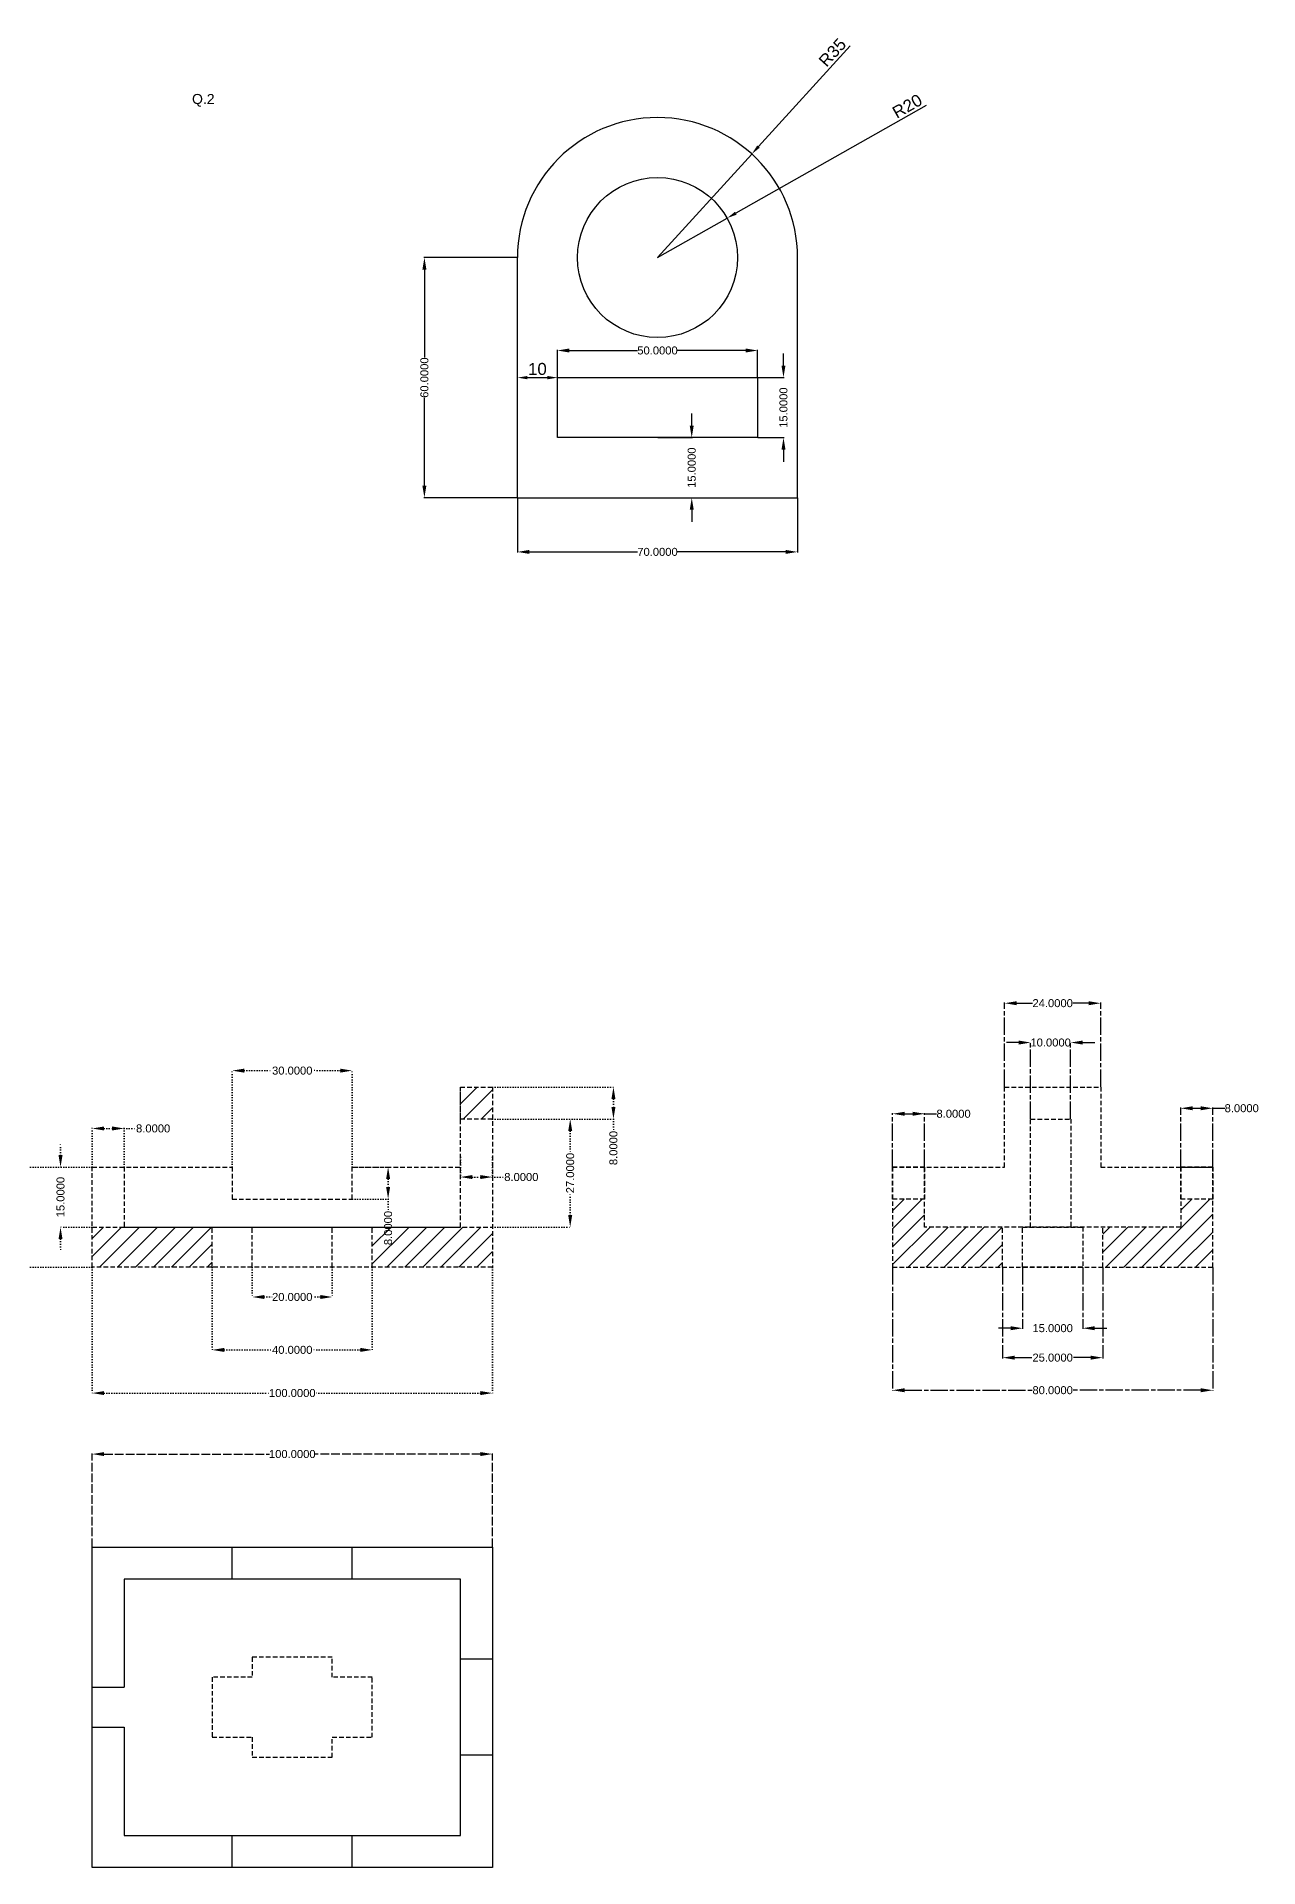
# Model space of a CAD drawing. Header units: millimetres. Extents: x 942 to 2043, y 631 to 1243.
# Drawn here: x 1103.5 to 1408.8, y 631.4 to 1088.9 of the extents above; entities that cross this region are included whole.
import ezdxf

# ---------------------------------------------------------------- set-up
doc = ezdxf.new("R2010")
doc.units = ezdxf.units.MM
doc.header["$LTSCALE"] = 0.18
for name, pattern in [('ACAD_ISO02W100', [15, 12, -3]), ('ACAD_ISO07W100', [3, 0, -3]), ('ACAD_ISO08W100', [36, 24, -3, 6, -3]), ('HIDDEN', [9.525, 6.35, -3.175])]:
    doc.linetypes.add(name, pattern=pattern)
doc.layers.add('Dotted1', color=7, linetype='HIDDEN')
doc.styles.get("Standard").update_dxf_attribs({"font": 'arial.ttf'})
doc.dimstyles.new('ISO-25', dxfattribs={"dimtxt": 3, "dimasz": 2.5, "dimexe": 1.25, "dimexo": 0.625, "dimtad": 1, "dimtxsty": 'Standard', "dimcen": 2.5, "dimclrd": 3, "dimclre": 2, "dimadec": 0, "dimazin": 0, "dimtfac": 1, "dimtmove": 0, "dimatfit": 3, "dimfxl": 1, "dimarcsym": 0})
doc.dimstyles.get("Standard").update_dxf_attribs({"dimtxt": 2, "dimasz": 3, "dimexe": 0.18, "dimexo": 0.0625, "dimgap": 0.09, "dimtad": 0, "dimdec": 4, "dimzin": 0, "dimdsep": 46, "dimtxsty": 'Standard', "dimcen": 0.09, "dimadec": 0, "dimazin": 0, "dimtfac": 1, "dimtdec": 4, "dimtofl": 0, "dimtmove": 0, "dimatfit": 3, "dimfxl": 1, "dimtolj": 1, "dimtzin": 0, "dimarcsym": 0})
pattern_1 = [(45, (1017.39, 531.4317), (-2.245064, 2.245064), [])]

# ---------------------------------------------------------------- blocks, each defined once
blk = doc.blocks.new('*D19')
at = {"color": 0, "lineweight": -2, "transparency": 16777216}
for p, q in [((1223.59, 1033.69), (1200.23, 1033.69)), ((1200.41, 1030.69), (1200.41, 1008.71)), ((1200.41, 976.69), (1200.41, 998.67)), ((1223.59, 973.69), (1200.23, 973.69))]:
    blk.add_line(p, q, dxfattribs=at)
at = {"color": 0, "transparency": 16777216}
for points in [[(1199.91, 1030.69), (1200.91, 1030.69), (1200.41, 1033.69)], [(1199.91, 976.69), (1200.91, 976.69), (1200.41, 973.69)]]:
    blk.add_solid(points, dxfattribs=at)
at = {"layer": 'Defpoints', "color": 0, "transparency": 16777216}
for p in [(1200.41, 1033.69), (1223.65, 1033.69), (1223.65, 973.69)]:
    blk.add_point(p, dxfattribs=at)
at = {"color": 0, "transparency": 16777216, "insert": (1200.41, 1003.69), "char_height": 2, "attachment_point": 5, "rotation": 90}
blk.add_mtext('\\A1;60.0000', dxfattribs=at)
blk = doc.blocks.new('*D20')
at = {"color": 0, "lineweight": -2, "transparency": 16777216}
for p, q in [((1233.65, 1003.75), (1233.65, 1010.65)), ((1236.65, 1010.47), (1253.64, 1010.47)), ((1280.65, 1010.47), (1263.67, 1010.47)), ((1283.65, 1003.75), (1283.65, 1010.65))]:
    blk.add_line(p, q, dxfattribs=at)
at = {"color": 0, "transparency": 16777216}
for points in [[(1236.65, 1010.97), (1236.65, 1009.97), (1233.65, 1010.47)], [(1280.65, 1010.97), (1280.65, 1009.97), (1283.65, 1010.47)]]:
    blk.add_solid(points, dxfattribs=at)
at = {"layer": 'Defpoints', "color": 0, "transparency": 16777216}
for p in [(1283.65, 1010.47), (1233.65, 1003.69), (1283.65, 1003.69)]:
    blk.add_point(p, dxfattribs=at)
at = {"color": 0, "transparency": 16777216, "insert": (1258.65, 1010.47), "char_height": 2, "attachment_point": 5}
blk.add_mtext('\\A1;50.0000', dxfattribs=at)
blk = doc.blocks.new('*D21')
at = {"color": 0, "lineweight": -2, "transparency": 16777216}
for p, q in [((1290.13, 1006.69), (1290.13, 1009.69)), ((1283.72, 1003.69), (1290.31, 1003.69)), ((1283.72, 988.69), (1290.31, 988.69)), ((1290.13, 985.69), (1290.13, 982.69))]:
    blk.add_line(p, q, dxfattribs=at)
at = {"color": 0, "transparency": 16777216}
for points in [[(1289.63, 1006.69), (1290.63, 1006.69), (1290.13, 1003.69)], [(1289.63, 985.69), (1290.63, 985.69), (1290.13, 988.69)]]:
    blk.add_solid(points, dxfattribs=at)
at = {"layer": 'Defpoints', "color": 0, "transparency": 16777216}
for p in [(1283.65, 1003.69), (1290.13, 1003.69), (1283.65, 988.69)]:
    blk.add_point(p, dxfattribs=at)
at = {"color": 0, "transparency": 16777216, "insert": (1290.13, 996.19), "char_height": 2, "attachment_point": 5, "rotation": 90}
blk.add_mtext('\\A1;15.0000', dxfattribs=at)
blk = doc.blocks.new('*D22')
at = {"color": 0, "lineweight": -2, "transparency": 16777216}
for p, q in [((1223.65, 973.63), (1223.65, 959.96)), ((1293.65, 973.63), (1293.65, 959.96)), ((1226.65, 960.14), (1253.65, 960.14)), ((1290.65, 960.14), (1263.66, 960.14))]:
    blk.add_line(p, q, dxfattribs=at)
at = {"color": 0, "transparency": 16777216}
for points in [[(1226.65, 960.64), (1226.65, 959.64), (1223.65, 960.14)], [(1290.65, 960.64), (1290.65, 959.64), (1293.65, 960.14)]]:
    blk.add_solid(points, dxfattribs=at)
at = {"layer": 'Defpoints', "color": 0, "transparency": 16777216}
for p in [(1223.65, 973.69), (1293.65, 973.69), (1293.65, 960.14)]:
    blk.add_point(p, dxfattribs=at)
at = {"color": 0, "transparency": 16777216, "insert": (1258.65, 960.14), "char_height": 2, "attachment_point": 5}
blk.add_mtext('\\A1;70.0000', dxfattribs=at)
blk = doc.blocks.new('*D23')
at = {"color": 0, "lineweight": -2, "transparency": 16777216}
for p, q in [((1267.21, 991.69), (1267.21, 994.69)), ((1258.72, 988.69), (1267.39, 988.69)), ((1258.72, 973.69), (1267.39, 973.69)), ((1267.21, 970.69), (1267.21, 967.69))]:
    blk.add_line(p, q, dxfattribs=at)
at = {"color": 0, "transparency": 16777216}
for points in [[(1266.71, 991.69), (1267.71, 991.69), (1267.21, 988.69)], [(1266.71, 970.69), (1267.71, 970.69), (1267.21, 973.69)]]:
    blk.add_solid(points, dxfattribs=at)
at = {"layer": 'Defpoints', "color": 0, "transparency": 16777216}
for p in [(1258.65, 988.69), (1258.65, 973.69), (1267.21, 973.69)]:
    blk.add_point(p, dxfattribs=at)
at = {"color": 0, "transparency": 16777216, "insert": (1267.21, 981.19), "char_height": 2, "attachment_point": 5, "rotation": 90}
blk.add_mtext('\\A1;15.0000', dxfattribs=at)
blk = doc.blocks.new('*D24')
at = {"color": 2, "linetype": 'ACAD_ISO07W100', "lineweight": -2, "transparency": 16777216}
for p, q in [((1223.65, 1004.31), (1223.65, 1004.94)), ((1233.65, 1004.31), (1233.65, 1004.94))]:
    blk.add_line(p, q, dxfattribs=at)
at = {"color": 3, "linetype": 'Continuous', "lineweight": -2, "transparency": 16777216}
blk.add_line((1226.15, 1003.69), (1231.15, 1003.69), dxfattribs=at)
at = {"color": 3, "transparency": 16777216}
for points in [[(1226.15, 1004.1), (1226.15, 1003.27), (1223.65, 1003.69)], [(1231.15, 1004.1), (1231.15, 1003.27), (1233.65, 1003.69)]]:
    blk.add_solid(points, dxfattribs=at)
at = {"layer": 'Defpoints', "color": 0, "transparency": 16777216}
for p in [(1223.65, 1003.69), (1233.65, 1003.69), (1233.65, 1003.69)]:
    blk.add_point(p, dxfattribs=at)
at = {"color": 0, "transparency": 16777216, "insert": (1228.65, 1005.84), "char_height": 3, "attachment_point": 5}
blk.add_mtext('10', dxfattribs=at)
blk = doc.blocks.new('*D25')
at = {"color": 3, "linetype": 'Continuous', "lineweight": -2, "transparency": 16777216}
for p, q in [((1325.78, 1071.73), (1278.23, 1044.78)), ((1258.65, 1033.69), (1276.05, 1043.55))]:
    blk.add_line(p, q, dxfattribs=at)
at = {"color": 3, "transparency": 16777216}
blk.add_solid([(1278.02, 1045.14), (1278.43, 1044.42), (1276.05, 1043.55)], dxfattribs=at)
at = {"layer": 'Defpoints', "color": 0, "transparency": 16777216}
for p in [(1276.05, 1043.55), (1258.65, 1033.69)]:
    blk.add_point(p, dxfattribs=at)
at = {"color": 0, "transparency": 16777216, "insert": (1321.06, 1071.53), "char_height": 3, "attachment_point": 5, "rotation": 29.5408}
blk.add_mtext('R20', dxfattribs=at)
blk = doc.blocks.new('*D18')
at = {"color": 3, "linetype": 'Continuous', "lineweight": -2, "transparency": 16777216}
for p, q in [((1306.8, 1086.61), (1283.89, 1061.42)), ((1258.65, 1033.69), (1282.21, 1059.57))]:
    blk.add_line(p, q, dxfattribs=at)
at = {"color": 3, "transparency": 16777216}
blk.add_solid([(1283.58, 1061.7), (1284.2, 1061.14), (1282.21, 1059.57)], dxfattribs=at)
at = {"layer": 'Defpoints', "color": 0, "transparency": 16777216}
for p in [(1282.21, 1059.57), (1258.65, 1033.69)]:
    blk.add_point(p, dxfattribs=at)
at = {"color": 0, "transparency": 16777216, "insert": (1302.37, 1084.94), "char_height": 3, "attachment_point": 5, "rotation": 47.6995}
blk.add_mtext('R35', dxfattribs=at)
blk = doc.blocks.new('*D46')
at = {"layer": 'Defpoints', "color": 0, "linetype": 'ACAD_ISO07W100', "transparency": 16777216}
for p in [(1117.39, 781.43), (1217.39, 781.43), (1217.39, 749.95)]:
    blk.add_point(p, dxfattribs=at)
at = {"layer": 'Dotted1', "color": 0, "linetype": 'ACAD_ISO07W100', "lineweight": -2, "transparency": 16777216}
for p, q in [((1117.39, 781.37), (1117.39, 749.77)), ((1217.39, 781.37), (1217.39, 749.77)), ((1120.39, 749.95), (1161.69, 749.95)), ((1214.39, 749.95), (1173.09, 749.95))]:
    blk.add_line(p, q, dxfattribs=at)
at = {"layer": 'Dotted1', "color": 0, "linetype": 'ACAD_ISO07W100', "transparency": 16777216}
for points in [[(1120.39, 750.45), (1120.39, 749.45), (1117.39, 749.95)], [(1214.39, 750.45), (1214.39, 749.45), (1217.39, 749.95)]]:
    blk.add_solid(points, dxfattribs=at)
at = {"layer": 'Dotted1', "color": 0, "linetype": 'ACAD_ISO07W100', "transparency": 16777216, "insert": (1167.39, 749.95), "char_height": 2, "attachment_point": 5}
blk.add_mtext('\\A1;100.0000', dxfattribs=at)
blk = doc.blocks.new('*D47')
at = {"layer": 'Defpoints', "color": 0, "linetype": 'ACAD_ISO07W100', "transparency": 16777216}
for p in [(1090.95, 806.43), (1117.39, 806.43), (1117.39, 781.43)]:
    blk.add_point(p, dxfattribs=at)
at = {"layer": 'Dotted1', "color": 0, "linetype": 'ACAD_ISO07W100', "lineweight": -2, "transparency": 16777216}
for p, q in [((1117.33, 806.43), (1090.77, 806.43)), ((1090.95, 803.43), (1090.95, 798.96)), ((1090.95, 784.43), (1090.95, 788.9)), ((1117.33, 781.43), (1090.77, 781.43))]:
    blk.add_line(p, q, dxfattribs=at)
at = {"layer": 'Dotted1', "color": 0, "linetype": 'ACAD_ISO07W100', "transparency": 16777216}
for points in [[(1090.45, 803.43), (1091.45, 803.43), (1090.95, 806.43)], [(1090.45, 784.43), (1091.45, 784.43), (1090.95, 781.43)]]:
    blk.add_solid(points, dxfattribs=at)
at = {"layer": 'Dotted1', "color": 0, "linetype": 'ACAD_ISO07W100', "lineweight": 35, "transparency": 16777216, "insert": (1090.95, 793.93), "char_height": 2, "attachment_point": 5, "rotation": 90}
blk.add_mtext('\\A1;25.0000', dxfattribs=at)
blk = doc.blocks.new('*D48')
at = {"layer": 'Defpoints', "color": 0, "linetype": 'ACAD_ISO07W100', "transparency": 16777216}
for p in [(1117.39, 806.43), (1109.49, 791.43), (1117.39, 791.43)]:
    blk.add_point(p, dxfattribs=at)
at = {"layer": 'Dotted1', "color": 0, "linetype": 'ACAD_ISO07W100', "lineweight": -2, "transparency": 16777216}
for p, q in [((1109.49, 809.43), (1109.49, 812.43)), ((1117.33, 806.43), (1109.31, 806.43)), ((1117.33, 791.43), (1109.31, 791.43)), ((1109.49, 788.43), (1109.49, 785.43))]:
    blk.add_line(p, q, dxfattribs=at)
at = {"layer": 'Dotted1', "color": 0, "linetype": 'ACAD_ISO07W100', "transparency": 16777216}
for points in [[(1108.99, 809.43), (1109.99, 809.43), (1109.49, 806.43)], [(1108.99, 788.43), (1109.99, 788.43), (1109.49, 791.43)]]:
    blk.add_solid(points, dxfattribs=at)
at = {"layer": 'Dotted1', "color": 0, "linetype": 'ACAD_ISO07W100', "lineweight": 35, "transparency": 16777216, "insert": (1109.49, 798.93), "char_height": 2, "attachment_point": 5, "rotation": 90}
blk.add_mtext('\\A1;15.0000', dxfattribs=at)
blk = doc.blocks.new('*D49')
at = {"layer": 'Defpoints', "color": 0, "linetype": 'ACAD_ISO07W100', "transparency": 16777216}
for p in [(1125.39, 816.07), (1117.39, 806.43), (1125.39, 806.43)]:
    blk.add_point(p, dxfattribs=at)
at = {"layer": 'Dotted1', "color": 0, "linetype": 'ACAD_ISO07W100', "lineweight": -2, "transparency": 16777216}
for p, q in [((1117.39, 806.49), (1117.39, 816.25)), ((1120.39, 816.07), (1122.39, 816.07)), ((1125.39, 806.49), (1125.39, 816.25)), ((1125.39, 816.07), (1128.39, 816.07))]:
    blk.add_line(p, q, dxfattribs=at)
at = {"layer": 'Dotted1', "color": 0, "linetype": 'ACAD_ISO07W100', "transparency": 16777216}
for points in [[(1120.39, 816.57), (1120.39, 815.57), (1117.39, 816.07)], [(1122.39, 816.57), (1122.39, 815.57), (1125.39, 816.07)]]:
    blk.add_solid(points, dxfattribs=at)
at = {"layer": 'Dotted1', "color": 0, "linetype": 'ACAD_ISO07W100', "lineweight": 35, "transparency": 16777216, "insert": (1132.63, 816.07), "char_height": 2, "attachment_point": 5}
blk.add_mtext('\\A1;8.0000', dxfattribs=at)
blk = doc.blocks.new('*D50')
at = {"layer": 'Defpoints', "color": 0, "linetype": 'ACAD_ISO07W100', "transparency": 16777216}
for p in [(1147.39, 781.43), (1187.39, 781.43), (1187.39, 760.74)]:
    blk.add_point(p, dxfattribs=at)
at = {"layer": 'Dotted1', "color": 0, "linetype": 'ACAD_ISO07W100', "lineweight": -2, "transparency": 16777216}
for p, q in [((1147.39, 781.37), (1147.39, 760.56)), ((1187.39, 781.37), (1187.39, 760.56)), ((1150.39, 760.74), (1162.33, 760.74)), ((1184.39, 760.74), (1172.45, 760.74))]:
    blk.add_line(p, q, dxfattribs=at)
at = {"layer": 'Dotted1', "color": 0, "linetype": 'ACAD_ISO07W100', "transparency": 16777216}
for points in [[(1150.39, 761.24), (1150.39, 760.24), (1147.39, 760.74)], [(1184.39, 761.24), (1184.39, 760.24), (1187.39, 760.74)]]:
    blk.add_solid(points, dxfattribs=at)
at = {"layer": 'Dotted1', "color": 0, "linetype": 'ACAD_ISO07W100', "lineweight": 35, "transparency": 16777216, "insert": (1167.39, 760.74), "char_height": 2, "attachment_point": 5}
blk.add_mtext('\\A1;40.0000', dxfattribs=at)
blk = doc.blocks.new('*D51')
at = {"layer": 'Defpoints', "color": 0, "linetype": 'ACAD_ISO07W100', "transparency": 16777216}
for p in [(1157.39, 781.43), (1177.39, 781.43), (1177.39, 773.96)]:
    blk.add_point(p, dxfattribs=at)
at = {"layer": 'Dotted1', "color": 0, "linetype": 'ACAD_ISO07W100', "lineweight": -2, "transparency": 16777216}
for p, q in [((1157.39, 781.37), (1157.39, 773.78)), ((1177.39, 781.37), (1177.39, 773.78)), ((1160.39, 773.96), (1162.36, 773.96)), ((1174.39, 773.96), (1172.42, 773.96))]:
    blk.add_line(p, q, dxfattribs=at)
at = {"layer": 'Dotted1', "color": 0, "linetype": 'ACAD_ISO07W100', "transparency": 16777216}
for points in [[(1160.39, 774.46), (1160.39, 773.46), (1157.39, 773.96)], [(1174.39, 774.46), (1174.39, 773.46), (1177.39, 773.96)]]:
    blk.add_solid(points, dxfattribs=at)
at = {"layer": 'Dotted1', "color": 0, "linetype": 'ACAD_ISO07W100', "lineweight": 35, "transparency": 16777216, "insert": (1167.39, 773.96), "char_height": 2, "attachment_point": 5}
blk.add_mtext('\\A1;20.0000', dxfattribs=at)
blk = doc.blocks.new('*D52')
at = {"layer": 'Defpoints', "color": 0, "linetype": 'ACAD_ISO07W100', "transparency": 16777216}
for p in [(1182.39, 830.52), (1152.39, 806.43), (1182.39, 806.43)]:
    blk.add_point(p, dxfattribs=at)
at = {"layer": 'Dotted1', "color": 0, "linetype": 'ACAD_ISO07W100', "lineweight": -2, "transparency": 16777216}
for p, q in [((1152.39, 806.49), (1152.39, 830.7)), ((1155.39, 830.52), (1162.38, 830.52)), ((1179.39, 830.52), (1172.4, 830.52)), ((1182.39, 806.49), (1182.39, 830.7))]:
    blk.add_line(p, q, dxfattribs=at)
at = {"layer": 'Dotted1', "color": 0, "linetype": 'ACAD_ISO07W100', "transparency": 16777216}
for points in [[(1155.39, 831.02), (1155.39, 830.02), (1152.39, 830.52)], [(1179.39, 831.02), (1179.39, 830.02), (1182.39, 830.52)]]:
    blk.add_solid(points, dxfattribs=at)
at = {"layer": 'Dotted1', "color": 0, "linetype": 'ACAD_ISO07W100', "lineweight": 35, "transparency": 16777216, "insert": (1167.39, 830.52), "char_height": 2, "attachment_point": 5}
blk.add_mtext('\\A1;30.0000', dxfattribs=at)
blk = doc.blocks.new('*D53')
at = {"layer": 'Defpoints', "color": 0, "linetype": 'ACAD_ISO07W100', "transparency": 16777216}
for p in [(1209.39, 808.93), (1217.39, 808.93), (1217.39, 803.93)]:
    blk.add_point(p, dxfattribs=at)
at = {"layer": 'Dotted1', "color": 0, "linetype": 'ACAD_ISO07W100', "lineweight": -2, "transparency": 16777216}
for p, q in [((1209.39, 808.87), (1209.39, 803.75)), ((1217.39, 808.87), (1217.39, 803.75)), ((1212.39, 803.93), (1214.39, 803.93)), ((1217.39, 803.93), (1220.39, 803.93))]:
    blk.add_line(p, q, dxfattribs=at)
at = {"layer": 'Dotted1', "color": 0, "linetype": 'ACAD_ISO07W100', "transparency": 16777216}
for points in [[(1212.39, 804.43), (1212.39, 803.43), (1209.39, 803.93)], [(1214.39, 804.43), (1214.39, 803.43), (1217.39, 803.93)]]:
    blk.add_solid(points, dxfattribs=at)
at = {"layer": 'Dotted1', "color": 0, "linetype": 'ACAD_ISO07W100', "lineweight": 35, "transparency": 16777216, "insert": (1224.63, 803.93), "char_height": 2, "attachment_point": 5}
blk.add_mtext('\\A1;8.0000', dxfattribs=at)
blk = doc.blocks.new('*D54')
at = {"layer": 'Defpoints', "color": 0, "linetype": 'ACAD_ISO07W100', "transparency": 16777216}
for p in [(1182.39, 806.43), (1182.39, 798.43), (1191.34, 798.43)]:
    blk.add_point(p, dxfattribs=at)
at = {"layer": 'Dotted1', "color": 0, "linetype": 'ACAD_ISO07W100', "lineweight": -2, "transparency": 16777216}
for p, q in [((1182.45, 806.43), (1191.52, 806.43)), ((1191.34, 803.43), (1191.34, 801.43)), ((1182.45, 798.43), (1191.52, 798.43)), ((1191.34, 798.43), (1191.34, 795.43))]:
    blk.add_line(p, q, dxfattribs=at)
at = {"layer": 'Dotted1', "color": 0, "linetype": 'ACAD_ISO07W100', "transparency": 16777216}
for points in [[(1190.84, 803.43), (1191.84, 803.43), (1191.34, 806.43)], [(1190.84, 801.43), (1191.84, 801.43), (1191.34, 798.43)]]:
    blk.add_solid(points, dxfattribs=at)
at = {"layer": 'Dotted1', "color": 0, "linetype": 'ACAD_ISO07W100', "lineweight": 35, "transparency": 16777216, "insert": (1191.34, 791.19), "char_height": 2, "attachment_point": 5, "rotation": 90}
blk.add_mtext('\\A1;8.0000', dxfattribs=at)
blk = doc.blocks.new('*D55')
at = {"layer": 'Defpoints', "color": 0, "linetype": 'ACAD_ISO07W100', "transparency": 16777216}
for p in [(1217.39, 818.43), (1217.39, 791.43), (1236.84, 791.43)]:
    blk.add_point(p, dxfattribs=at)
at = {"layer": 'Dotted1', "color": 0, "linetype": 'ACAD_ISO07W100', "lineweight": -2, "transparency": 16777216}
for p, q in [((1217.45, 818.43), (1237.02, 818.43)), ((1236.84, 815.43), (1236.84, 809.96)), ((1236.84, 794.43), (1236.84, 799.9)), ((1217.45, 791.43), (1237.02, 791.43))]:
    blk.add_line(p, q, dxfattribs=at)
at = {"layer": 'Dotted1', "color": 0, "linetype": 'ACAD_ISO07W100', "transparency": 16777216}
for points in [[(1236.34, 815.43), (1237.34, 815.43), (1236.84, 818.43)], [(1236.34, 794.43), (1237.34, 794.43), (1236.84, 791.43)]]:
    blk.add_solid(points, dxfattribs=at)
at = {"layer": 'Dotted1', "color": 0, "linetype": 'ACAD_ISO07W100', "lineweight": 35, "transparency": 16777216, "insert": (1236.84, 804.93), "char_height": 2, "attachment_point": 5, "rotation": 90}
blk.add_mtext('\\A1;27.0000', dxfattribs=at)
blk = doc.blocks.new('*D56')
at = {"layer": 'Defpoints', "color": 0, "linetype": 'ACAD_ISO07W100', "transparency": 16777216}
for p in [(1217.39, 826.43), (1217.39, 818.43), (1247.64, 818.43)]:
    blk.add_point(p, dxfattribs=at)
at = {"layer": 'Dotted1', "color": 0, "linetype": 'ACAD_ISO07W100', "lineweight": -2, "transparency": 16777216}
for p, q in [((1217.45, 826.43), (1247.82, 826.43)), ((1247.64, 823.43), (1247.64, 821.43)), ((1217.45, 818.43), (1247.82, 818.43)), ((1247.64, 818.43), (1247.64, 815.43))]:
    blk.add_line(p, q, dxfattribs=at)
at = {"layer": 'Dotted1', "color": 0, "linetype": 'ACAD_ISO07W100', "transparency": 16777216}
for points in [[(1247.14, 823.43), (1248.14, 823.43), (1247.64, 826.43)], [(1247.14, 821.43), (1248.14, 821.43), (1247.64, 818.43)]]:
    blk.add_solid(points, dxfattribs=at)
at = {"layer": 'Dotted1', "color": 0, "linetype": 'ACAD_ISO07W100', "lineweight": 35, "transparency": 16777216, "insert": (1247.64, 811.19), "char_height": 2, "attachment_point": 5, "rotation": 90}
blk.add_mtext('\\A1;8.0000', dxfattribs=at)
blk = doc.blocks.new('*D57')
at = {"layer": 'Defpoints', "color": 0, "linetype": 'ACAD_ISO08W100', "transparency": 16777216}
for p in [(1317.39, 781.43), (1397.39, 781.43), (1397.39, 750.66)]:
    blk.add_point(p, dxfattribs=at)
at = {"layer": 'Dotted1', "color": 0, "linetype": 'ACAD_ISO08W100', "lineweight": -2, "transparency": 16777216}
for p, q in [((1317.39, 781.37), (1317.39, 750.48)), ((1397.39, 781.37), (1397.39, 750.48)), ((1320.39, 750.66), (1352.37, 750.66)), ((1394.39, 750.66), (1362.41, 750.66))]:
    blk.add_line(p, q, dxfattribs=at)
at = {"layer": 'Dotted1', "color": 0, "linetype": 'ACAD_ISO08W100', "transparency": 16777216}
for points in [[(1320.39, 751.16), (1320.39, 750.16), (1317.39, 750.66)], [(1394.39, 751.16), (1394.39, 750.16), (1397.39, 750.66)]]:
    blk.add_solid(points, dxfattribs=at)
at = {"layer": 'Dotted1', "color": 0, "linetype": 'ACAD_ISO08W100', "lineweight": 35, "transparency": 16777216, "insert": (1357.39, 750.66), "char_height": 2, "attachment_point": 5}
blk.add_mtext('\\A1;80.0000', dxfattribs=at)
blk = doc.blocks.new('*D58')
at = {"layer": 'Defpoints', "color": 0, "linetype": 'ACAD_ISO08W100', "transparency": 16777216}
for p in [(1344.89, 781.43), (1369.89, 781.43), (1369.89, 758.8)]:
    blk.add_point(p, dxfattribs=at)
at = {"layer": 'Dotted1', "color": 0, "linetype": 'ACAD_ISO08W100', "lineweight": -2, "transparency": 16777216}
for p, q in [((1344.89, 781.37), (1344.89, 758.62)), ((1369.89, 781.37), (1369.89, 758.62)), ((1347.89, 758.8), (1352.36, 758.8)), ((1366.89, 758.8), (1362.42, 758.8))]:
    blk.add_line(p, q, dxfattribs=at)
at = {"layer": 'Dotted1', "color": 0, "linetype": 'ACAD_ISO08W100', "transparency": 16777216}
for points in [[(1347.89, 759.3), (1347.89, 758.3), (1344.89, 758.8)], [(1366.89, 759.3), (1366.89, 758.3), (1369.89, 758.8)]]:
    blk.add_solid(points, dxfattribs=at)
at = {"layer": 'Dotted1', "color": 0, "linetype": 'ACAD_ISO08W100', "lineweight": 35, "transparency": 16777216, "insert": (1357.39, 758.8), "char_height": 2, "attachment_point": 5}
blk.add_mtext('\\A1;25.0000', dxfattribs=at)
blk = doc.blocks.new('*D59')
at = {"layer": 'Defpoints', "color": 0, "linetype": 'ACAD_ISO08W100', "transparency": 16777216}
for p in [(1349.89, 781.43), (1364.89, 781.43), (1364.89, 766.16)]:
    blk.add_point(p, dxfattribs=at)
at = {"layer": 'Dotted1', "color": 0, "linetype": 'ACAD_ISO08W100', "lineweight": -2, "transparency": 16777216}
for p, q in [((1349.89, 781.37), (1349.89, 765.98)), ((1364.89, 781.37), (1364.89, 765.98)), ((1346.89, 766.16), (1343.89, 766.16)), ((1367.89, 766.16), (1370.89, 766.16))]:
    blk.add_line(p, q, dxfattribs=at)
at = {"layer": 'Dotted1', "color": 0, "linetype": 'ACAD_ISO08W100', "transparency": 16777216}
for points in [[(1346.89, 766.66), (1346.89, 765.66), (1349.89, 766.16)], [(1367.89, 766.66), (1367.89, 765.66), (1364.89, 766.16)]]:
    blk.add_solid(points, dxfattribs=at)
at = {"layer": 'Dotted1', "color": 0, "linetype": 'ACAD_ISO08W100', "lineweight": 35, "transparency": 16777216, "insert": (1357.39, 766.16), "char_height": 2, "attachment_point": 5}
blk.add_mtext('\\A1;15.0000', dxfattribs=at)
blk = doc.blocks.new('*D60')
at = {"layer": 'Defpoints', "color": 0, "linetype": 'ACAD_ISO08W100', "transparency": 16777216}
for p in [(1325.39, 819.74), (1317.39, 806.43), (1325.39, 806.43)]:
    blk.add_point(p, dxfattribs=at)
at = {"layer": 'Dotted1', "color": 0, "linetype": 'ACAD_ISO08W100', "lineweight": -2, "transparency": 16777216}
for p, q in [((1317.39, 806.49), (1317.39, 819.92)), ((1320.39, 819.74), (1322.39, 819.74)), ((1325.39, 806.49), (1325.39, 819.92)), ((1325.39, 819.74), (1328.39, 819.74))]:
    blk.add_line(p, q, dxfattribs=at)
at = {"layer": 'Dotted1', "color": 0, "linetype": 'ACAD_ISO08W100', "transparency": 16777216}
for points in [[(1320.39, 820.24), (1320.39, 819.24), (1317.39, 819.74)], [(1322.39, 820.24), (1322.39, 819.24), (1325.39, 819.74)]]:
    blk.add_solid(points, dxfattribs=at)
at = {"layer": 'Dotted1', "color": 0, "linetype": 'ACAD_ISO08W100', "lineweight": 35, "transparency": 16777216, "insert": (1332.63, 819.74), "char_height": 2, "attachment_point": 5}
blk.add_mtext('\\A1;8.0000', dxfattribs=at)
blk = doc.blocks.new('*D61')
at = {"layer": 'Defpoints', "color": 0, "linetype": 'ACAD_ISO08W100', "transparency": 16777216}
for p in [(1397.39, 821.12), (1389.39, 806.43), (1397.39, 806.43)]:
    blk.add_point(p, dxfattribs=at)
at = {"layer": 'Dotted1', "color": 0, "linetype": 'ACAD_ISO08W100', "lineweight": -2, "transparency": 16777216}
for p, q in [((1389.39, 806.49), (1389.39, 821.3)), ((1392.39, 821.12), (1394.39, 821.12)), ((1397.39, 806.49), (1397.39, 821.3)), ((1397.39, 821.12), (1400.39, 821.12))]:
    blk.add_line(p, q, dxfattribs=at)
at = {"layer": 'Dotted1', "color": 0, "linetype": 'ACAD_ISO08W100', "transparency": 16777216}
for points in [[(1392.39, 821.62), (1392.39, 820.62), (1389.39, 821.12)], [(1394.39, 821.62), (1394.39, 820.62), (1397.39, 821.12)]]:
    blk.add_solid(points, dxfattribs=at)
at = {"layer": 'Dotted1', "color": 0, "linetype": 'ACAD_ISO08W100', "lineweight": 35, "transparency": 16777216, "insert": (1404.63, 821.12), "char_height": 2, "attachment_point": 5}
blk.add_mtext('\\A1;8.0000', dxfattribs=at)
blk = doc.blocks.new('*D62')
at = {"layer": 'Defpoints', "color": 0, "linetype": 'ACAD_ISO08W100', "transparency": 16777216}
for p in [(1369.39, 847.37), (1345.39, 826.43), (1369.39, 826.43)]:
    blk.add_point(p, dxfattribs=at)
at = {"layer": 'Dotted1', "color": 0, "linetype": 'ACAD_ISO08W100', "lineweight": -2, "transparency": 16777216}
for p, q in [((1345.39, 826.49), (1345.39, 847.55)), ((1348.39, 847.37), (1352.36, 847.37)), ((1366.39, 847.37), (1362.42, 847.37)), ((1369.39, 826.49), (1369.39, 847.55))]:
    blk.add_line(p, q, dxfattribs=at)
at = {"layer": 'Dotted1', "color": 0, "linetype": 'ACAD_ISO08W100', "transparency": 16777216}
for points in [[(1348.39, 847.87), (1348.39, 846.87), (1345.39, 847.37)], [(1366.39, 847.87), (1366.39, 846.87), (1369.39, 847.37)]]:
    blk.add_solid(points, dxfattribs=at)
at = {"layer": 'Dotted1', "color": 0, "linetype": 'ACAD_ISO08W100', "lineweight": 35, "transparency": 16777216, "insert": (1357.39, 847.37), "char_height": 2, "attachment_point": 5}
blk.add_mtext('\\A1;24.0000', dxfattribs=at)
blk = doc.blocks.new('*D63')
at = {"layer": 'Defpoints', "color": 0, "linetype": 'ACAD_ISO08W100', "transparency": 16777216}
for p in [(1361.89, 837.54), (1351.89, 818.43), (1361.89, 818.43)]:
    blk.add_point(p, dxfattribs=at)
at = {"layer": 'Dotted1', "color": 0, "linetype": 'ACAD_ISO08W100', "lineweight": -2, "transparency": 16777216}
for p, q in [((1348.89, 837.54), (1345.89, 837.54)), ((1351.89, 818.49), (1351.89, 837.72)), ((1361.89, 818.49), (1361.89, 837.72)), ((1364.89, 837.54), (1367.89, 837.54))]:
    blk.add_line(p, q, dxfattribs=at)
at = {"layer": 'Dotted1', "color": 0, "linetype": 'ACAD_ISO08W100', "transparency": 16777216}
for points in [[(1348.89, 838.04), (1348.89, 837.04), (1351.89, 837.54)], [(1364.89, 838.04), (1364.89, 837.04), (1361.89, 837.54)]]:
    blk.add_solid(points, dxfattribs=at)
at = {"layer": 'Dotted1', "color": 0, "linetype": 'ACAD_ISO08W100', "lineweight": 35, "transparency": 16777216, "insert": (1356.89, 837.54), "char_height": 2, "attachment_point": 5}
blk.add_mtext('\\A1;10.0000', dxfattribs=at)
blk = doc.blocks.new('*D64')
at = {"color": 0, "linetype": 'ACAD_ISO02W100', "lineweight": -2, "transparency": 16777216}
for p, q in [((1117.39, 711.49), (1117.39, 734.89)), ((1120.39, 734.71), (1161.69, 734.71)), ((1214.39, 734.71), (1173.09, 734.71)), ((1217.39, 711.49), (1217.39, 734.89))]:
    blk.add_line(p, q, dxfattribs=at)
at = {"color": 0, "linetype": 'ACAD_ISO02W100', "transparency": 16777216}
for points in [[(1120.39, 735.21), (1120.39, 734.21), (1117.39, 734.71)], [(1214.39, 735.21), (1214.39, 734.21), (1217.39, 734.71)]]:
    blk.add_solid(points, dxfattribs=at)
at = {"layer": 'Defpoints', "color": 0, "linetype": 'ACAD_ISO02W100', "transparency": 16777216}
for p in [(1217.39, 734.71), (1117.39, 711.43), (1217.39, 711.43)]:
    blk.add_point(p, dxfattribs=at)
at = {"color": 0, "linetype": 'ACAD_ISO02W100', "lineweight": 35, "transparency": 16777216, "insert": (1167.39, 734.71), "char_height": 2, "attachment_point": 5}
blk.add_mtext('\\A1;100.0000', dxfattribs=at)

msp = doc.modelspace()

# ---------------------------------------------------------------- hatches: boundary and pattern name
at = {"layer": 'Dotted1'}
h = msp.add_hatch(dxfattribs=at)
h.set_pattern_fill('ANSI31', color=256)
h.set_pattern_definition(pattern_1)
h.paths.add_polyline_path([(1147.39008, 791.43172), (1117.39008, 791.43172), (1117.39008, 781.43172), (1147.39008, 781.43172)])
h.paths.add_polyline_path([(1217.39008, 791.43172), (1187.39008, 791.43172), (1187.39008, 781.43172), (1217.39008, 781.43172)])
h.paths.add_polyline_path([(1217.39008, 826.43172), (1209.39008, 826.43172), (1209.39008, 818.43172), (1217.39008, 818.43172)])
h = msp.add_hatch(dxfattribs=at)
h.set_pattern_fill('ANSI31', color=256)
h.set_pattern_definition(pattern_1)
h.paths.add_polyline_path([(1344.89008, 791.43172), (1325.39008, 791.43172), (1325.39008, 798.43172), (1317.39008, 798.43172), (1317.39008, 781.43172), (1344.89008, 781.43172)])
h.paths.add_polyline_path([(1397.39008, 798.43172), (1389.39008, 798.43172), (1389.39008, 791.43172), (1369.89008, 791.43172), (1369.89008, 781.43172), (1397.39008, 781.43172)])

# ---------------------------------------------------------------- linework, layer by layer
for p, q in [((1223.6529, 973.68793), (1223.6529, 1033.68793)), ((1223.6529, 1033.68793), (1223.6529, 1033.68793)), ((1223.6529, 1033.68793), (1223.6529, 1033.68793)), ((1293.6529, 973.68793), (1293.6529, 1033.68793)), ((1223.6529, 973.68793), (1223.6529, 973.68793)), ((1223.6529, 973.68793), (1293.6529, 973.68793)), ((1117.39008, 631.43172), (1117.39008, 711.43172)), ((1117.39008, 711.43172), (1117.39008, 711.43172)), ((1117.39008, 711.43172), (1217.39008, 711.43172)), ((1152.39008, 703.43172), (1152.39008, 711.43172)), ((1182.39008, 703.43172), (1182.39008, 711.43172)), ((1217.39008, 711.43172), (1217.39008, 631.43172)), ((1217.39008, 683.43172), (1209.39008, 683.43172)), ((1117.39008, 676.43172), (1125.39008, 676.43172)), ((1117.39008, 666.43172), (1125.39008, 666.43172)), ((1217.39008, 659.43172), (1209.39008, 659.43172)), ((1152.39008, 631.43172), (1152.39008, 639.43172)), ((1182.39008, 631.43172), (1182.39008, 639.43172)), ((1127.39008, 631.43172), (1117.39008, 631.43172)), ((1217.39008, 631.43172), (1127.39008, 631.43172))]:
    msp.add_line(p, q)
msp.add_lwpolyline([(1233.6529, 1003.68793), (1283.6529, 1003.68793), (1283.6529, 988.68793), (1233.6529, 988.68793)], close=True)
msp.add_lwpolyline([(1125.39008, 666.43172), (1125.39008, 639.43172), (1209.39008, 639.43172), (1209.39008, 703.43172), (1125.39008, 703.43172), (1125.39008, 676.43172)])
msp.add_circle((1258.6529, 1033.68793), 20)
msp.add_arc((1258.6529, 1033.68793), 35, 0, 180)
for p, q in [((1209.39008, 791.43172), (1209.39008, 826.43172)), ((1209.39008, 826.43172), (1217.39008, 826.43172)), ((1217.39008, 826.43172), (1217.39008, 781.43172)), ((1345.39008, 806.43172), (1345.39008, 826.43172)), ((1345.39008, 826.43172), (1369.39008, 826.43172)), ((1369.39008, 826.43172), (1369.39008, 806.43172)), ((1351.89008, 791.43172), (1351.89008, 818.43172)), ((1351.89008, 818.43172), (1361.89008, 818.43172)), ((1361.89008, 818.43172), (1361.89008, 791.43172)), ((1117.39008, 781.43172), (1117.39008, 806.43172)), ((1117.39008, 806.43172), (1125.39008, 806.43172)), ((1117.39008, 806.43172), (1152.39008, 806.43172)), ((1125.39008, 806.43172), (1125.39008, 791.43172)), ((1152.39008, 806.43172), (1152.39008, 798.43172)), ((1182.39008, 798.43172), (1182.39008, 806.43172)), ((1182.39008, 806.43172), (1209.39008, 806.43172)), ((1325.39008, 806.43172), (1317.39008, 806.43172)), ((1317.39008, 806.43172), (1317.39008, 781.43172)), ((1317.39008, 806.43172), (1345.39008, 806.43172)), ((1325.39008, 791.43172), (1325.39008, 806.43172)), ((1369.39008, 806.43172), (1397.39008, 806.43172)), ((1397.39008, 806.43172), (1389.39008, 806.43172)), ((1389.39008, 806.43172), (1389.39008, 791.43172)), ((1397.39008, 781.43172), (1397.39008, 806.43172)), ((1152.39008, 798.43172), (1182.39008, 798.43172)), ((1117.39008, 791.43172), (1217.39008, 791.43172)), ((1125.39008, 791.43172), (1209.39008, 791.43172)), ((1147.39008, 781.43172), (1147.39008, 791.43172)), ((1157.39008, 781.43172), (1157.39008, 791.43172)), ((1177.39008, 781.43172), (1177.39008, 791.43172)), ((1187.39008, 781.43172), (1187.39008, 791.43172)), ((1389.39008, 791.43172), (1325.39008, 791.43172)), ((1344.89008, 781.43172), (1344.89008, 791.43172)), ((1349.89008, 781.43172), (1349.89008, 791.43172)), ((1369.89008, 781.43172), (1369.89008, 791.43172)), ((1217.39008, 781.43172), (1117.39008, 781.43172)), ((1317.39008, 781.43172), (1397.39008, 781.43172))]:
    msp.add_line(p, q, dxfattribs=at)
for points in [[(1209.39008, 826.43172), (1217.39008, 826.43172), (1217.39008, 818.43172), (1209.39008, 818.43172)], [(1317.39008, 806.43172), (1325.39008, 806.43172), (1325.39008, 798.43172), (1317.39008, 798.43172)], [(1389.39008, 806.43172), (1397.39008, 806.43172), (1397.39008, 798.43172), (1389.39008, 798.43172)], [(1349.89008, 791.43172), (1364.89008, 791.43172), (1364.89008, 781.43172), (1349.89008, 781.43172)]]:
    msp.add_lwpolyline(points, close=True, dxfattribs=at)
for points in [[(1177.39008, 683.93172), (1157.39008, 683.93172)], [(1177.39008, 678.93172), (1177.39008, 683.93172), (1157.39008, 683.93172), (1157.39008, 678.93172)], [(1147.39008, 678.93172), (1147.39008, 663.93172)], [(1157.39008, 678.93172), (1147.39008, 678.93172), (1147.39008, 663.93172), (1157.39008, 663.93172)], [(1177.39008, 663.93172), (1187.39008, 663.93172), (1187.39008, 678.93172), (1177.39008, 678.93172)], [(1187.39008, 663.93172), (1187.39008, 678.93172)], [(1157.39008, 663.93172), (1157.39008, 658.93172), (1177.39008, 658.93172), (1177.39008, 663.93172)], [(1157.39008, 658.93172), (1177.39008, 658.93172)]]:
    msp.add_lwpolyline(points, dxfattribs=at)

# ---------------------------------------------------------------- texts
at = {"insert": (1142.34833, 1074.57068), "char_height": 2.5, "attachment_point": 1}
msp.add_mtext_dynamic_manual_height_columns('Q.2', width=19.3587283, gutter_width=12.5, heights=[0], dxfattribs=at)

# ---------------------------------------------------------------- dimensions: what is measured, and where the dimension line sits
for mpoint, picture, middle in [((1282.20856, 1059.57481), '*D18', (1303.96449, 1083.48384)), ((1276.05299, 1043.5488), '*D25', (1322.12504, 1069.65845))]:
    dim = msp.add_radius_dim(center=(1258.6529, 1033.68793), mpoint=mpoint, dimstyle='ISO-25')
    dim.commit()
    dim.dimension.update_dxf_attribs({"geometry": picture, "text_midpoint": middle, "dimtype": 164})
for base, p1, p2, picture, middle in [((1200.40603, 1033.68793), (1223.6529, 973.68793), (1223.6529, 1033.68793), '*D19', (1200.40603, 1003.68793)), ((1290.12786, 1003.68793), (1283.6529, 988.68793), (1283.6529, 1003.68793), '*D21', (1290.12786, 996.18793)), ((1267.21097, 973.68793), (1258.6529, 988.68793), (1258.6529, 973.68793), '*D23', (1267.21097, 981.18793))]:
    dim = msp.add_linear_dim(base=base, p1=p1, p2=p2, angle=90, dimstyle='Standard')
    dim.commit()
    dim.dimension.update_dxf_attribs({"geometry": picture, "text_midpoint": middle})
for base, p1, p2, dimstyle, picture, middle in [((1283.6529, 1010.4685), (1233.6529, 1003.68793), (1283.6529, 1003.68793), 'Standard', '*D20', (1258.6529, 1010.4685)), ((1233.6529, 1003.68793), (1223.6529, 1003.68793), (1233.6529, 1003.68793), 'ISO-25', '*D24', (1228.6529, 1005.84465)), ((1293.6529, 960.13543), (1223.6529, 973.68793), (1293.6529, 973.68793), 'Standard', '*D22', (1258.6529, 960.13543))]:
    dim = msp.add_linear_dim(base=base, p1=p1, p2=p2, dimstyle=dimstyle)
    dim.commit()
    dim.dimension.update_dxf_attribs({"geometry": picture, "text_midpoint": middle})
at = {"linetype": 'ACAD_ISO02W100', "lineweight": 35}
dim = msp.add_linear_dim(base=(1217.39008, 734.70925), p1=(1117.39008, 711.43172), p2=(1217.39008, 711.43172), dimstyle='Standard', dxfattribs=at)
dim.commit()
dim.dimension.update_dxf_attribs({"geometry": '*D64', "text_midpoint": (1167.39008, 734.70925)})
at = {"layer": 'Dotted1', "linetype": 'ACAD_ISO08W100', "lineweight": 35}
for base, p1, p2, picture, middle in [((1369.39008, 847.36705), (1345.39008, 826.43172), (1369.39008, 826.43172), '*D62', (1357.39008, 847.36705)), ((1361.89008, 837.54288), (1351.89008, 818.43172), (1361.89008, 818.43172), '*D63', (1356.89008, 837.54288)), ((1325.39008, 819.73658), (1317.39008, 806.43172), (1325.39008, 806.43172), '*D60', (1332.62947, 819.73658)), ((1397.39008, 821.1181), (1389.39008, 806.43172), (1397.39008, 806.43172), '*D61', (1404.62947, 821.1181)), ((1397.39008, 750.66041), (1317.39008, 781.43172), (1397.39008, 781.43172), '*D57', (1357.39008, 750.66041)), ((1364.89008, 766.16417), (1349.89008, 781.43172), (1364.89008, 781.43172), '*D59', (1357.39008, 766.16417)), ((1369.89008, 758.79605), (1344.89008, 781.43172), (1369.89008, 781.43172), '*D58', (1357.39008, 758.79605))]:
    dim = msp.add_linear_dim(base=base, p1=p1, p2=p2, dimstyle='Standard', dxfattribs=at)
    dim.commit()
    dim.dimension.update_dxf_attribs({"geometry": picture, "text_midpoint": middle})
at = {"layer": 'Dotted1', "linetype": 'ACAD_ISO07W100', "lineweight": 35}
for base, p1, p2, picture, middle in [((1182.39008, 830.51843), (1152.39008, 806.43172), (1182.39008, 806.43172), '*D52', (1167.39008, 830.51843)), ((1125.39008, 816.07228), (1117.39008, 806.43172), (1125.39008, 806.43172), '*D49', (1132.62947, 816.07228)), ((1217.39008, 803.93172), (1209.39008, 808.93172), (1217.39008, 808.93172), '*D53', (1224.62947, 803.93172)), ((1187.39008, 760.7362), (1147.39008, 781.43172), (1187.39008, 781.43172), '*D50', (1167.39008, 760.7362)), ((1177.39008, 773.9581), (1157.39008, 781.43172), (1177.39008, 781.43172), '*D51', (1167.39008, 773.9581))]:
    dim = msp.add_linear_dim(base=base, p1=p1, p2=p2, dimstyle='Standard', dxfattribs=at)
    dim.commit()
    dim.dimension.update_dxf_attribs({"geometry": picture, "text_midpoint": middle})
for base, p1, p2, picture, middle in [((1247.63902, 818.43172), (1217.39008, 826.43172), (1217.39008, 818.43172), '*D56', (1247.63902, 811.19234)), ((1236.83522, 791.43172), (1217.39008, 818.43172), (1217.39008, 791.43172), '*D55', (1236.83522, 804.93172)), ((1109.49446, 791.43172), (1117.39008, 806.43172), (1117.39008, 791.43172), '*D48', (1109.49446, 798.93172)), ((1090.94936, 806.43172), (1117.39008, 781.43172), (1117.39008, 806.43172), '*D47', (1090.94936, 793.93172)), ((1191.34074, 798.43172), (1182.39008, 806.43172), (1182.39008, 798.43172), '*D54', (1191.34074, 791.19234))]:
    dim = msp.add_linear_dim(base=base, p1=p1, p2=p2, angle=90, dimstyle='Standard', dxfattribs=at)
    dim.commit()
    dim.dimension.update_dxf_attribs({"geometry": picture, "text_midpoint": middle})
at = {"layer": 'Dotted1', "linetype": 'ACAD_ISO07W100'}
dim = msp.add_linear_dim(base=(1217.39008, 749.95261), p1=(1117.39008, 781.43172), p2=(1217.39008, 781.43172), dimstyle='Standard', dxfattribs=at)
dim.commit()
dim.dimension.update_dxf_attribs({"geometry": '*D46', "text_midpoint": (1167.39008, 749.95261)})

doc.saveas('drawing.dxf')
